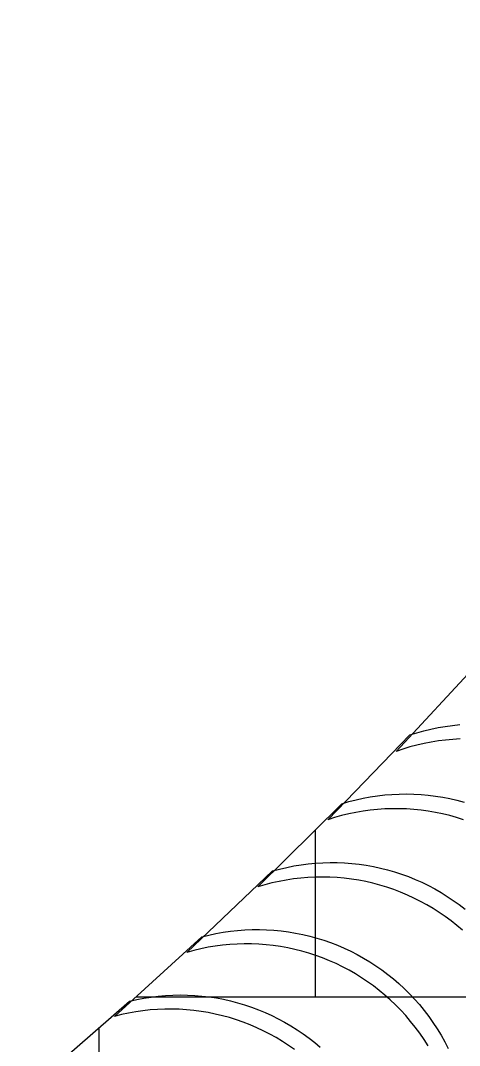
# Model space of a CAD drawing. Header units: metres. Extents: x -22.9 to 22.9, y -22.9 to 22.9.
# Drawn here: x 12.47 to 14.327, y -14.989 to -10.652 of the extents above; entities that cross this region are included whole.
import ezdxf

# ---------------------------------------------------------------- set-up
doc = ezdxf.new("R2010")
doc.units = ezdxf.units.M
for name, color, linetype in [('OBSERVED_CIRCULAR_SCAN', 3, 'Continuous'), ('SCAN_FOOTPRINTS', 5, 'Continuous'), ('TANK_BOUNDARY', 7, 'Continuous')]:
    doc.layers.add(name, color=color, linetype=linetype)

msp = doc.modelspace()

# ---------------------------------------------------------------- linework, layer by layer
at = {"layer": 'OBSERVED_CIRCULAR_SCAN'}
for p, q in [((13.716, -14.0784), (13.716, -14.7828)), ((12.9581, -14.7828), (15.433, -14.7828)), ((12.8016, -14.9148), (12.8016, -16.3068))]:
    msp.add_line(p, q, dxfattribs=at)
at = {"layer": 'SCAN_FOOTPRINTS'}
for points in [[(14.3294, -13.6919), (14.2986, -13.6935), (14.2679, -13.6963), (14.2374, -13.7001), (14.207, -13.7049), (14.1768, -13.7108), (14.1467, -13.7177), (14.117, -13.7256), (14.0875, -13.7346), (14.0584, -13.7445), (14.3988, -13.3783)], [(14.3442, -14.034), (14.3149, -14.0246), (14.2853, -14.0163), (14.2553, -14.009), (14.2252, -14.0027), (14.1948, -13.9975), (14.1643, -13.9933), (14.1337, -13.9901), (14.103, -13.988), (14.0722, -13.987), (14.0414, -13.987), (14.0106, -13.988), (13.9799, -13.9902), (13.9493, -13.9933), (13.9188, -13.9975), (13.8884, -14.0028), (13.8583, -14.009), (13.8284, -14.0163), (13.7987, -14.0247), (13.7694, -14.034), (14.1174, -13.675), (14.1174, -13.675), (14.1467, -13.6656), (14.1764, -13.6573), (14.2063, -13.65), (14.2364, -13.6437), (14.2668, -13.6385), (14.2973, -13.6343), (14.3279, -13.6311)], [(14.339, -14.5007), (14.3156, -14.4808), (14.2915, -14.4616), (14.2667, -14.4433), (14.2413, -14.4259), (14.2154, -14.4093), (14.1889, -14.3936), (14.1619, -14.3789), (14.1343, -14.3651), (14.1064, -14.3522), (14.078, -14.3403), (14.0492, -14.3293), (14.02, -14.3194), (13.9906, -14.3105), (13.9608, -14.3025), (13.9308, -14.2956), (13.9006, -14.2898), (13.8702, -14.2849), (13.8396, -14.2812), (13.8089, -14.2784), (13.7782, -14.2767), (13.7474, -14.2761), (13.7166, -14.2765), (13.6859, -14.278), (13.6552, -14.2805), (13.6246, -14.284), (13.5941, -14.2887), (13.5639, -14.2943), (13.5338, -14.301), (13.504, -14.3087), (13.4745, -14.3174), (13.8298, -13.9657), (13.8298, -13.9657), (13.8594, -13.957), (13.8892, -13.9493), (13.9193, -13.9426), (13.9495, -13.937), (13.98, -13.9323), (14.0106, -13.9288), (14.0412, -13.9263), (14.072, -13.9248), (14.1028, -13.9244), (14.1336, -13.925), (14.1643, -13.9267), (14.195, -13.9294), (14.2256, -13.9332), (14.256, -13.9381), (14.2862, -13.9439), (14.3162, -13.9508), (14.346, -13.9588)], [(14.1939, -14.9902), (14.1769, -14.9634), (14.1589, -14.9372), (14.14, -14.9116), (14.1203, -14.8867), (14.0996, -14.8625), (14.0782, -14.8391), (14.0566, -14.8171), (14.0343, -14.7959), (14.0112, -14.7755), (13.9875, -14.7558), (13.9632, -14.737), (13.9381, -14.719), (13.9125, -14.7019), (13.8864, -14.6857), (13.8597, -14.6704), (13.8324, -14.656), (13.8047, -14.6425), (13.7766, -14.63), (13.748, -14.6185), (13.7191, -14.608), (13.6898, -14.5984), (13.6602, -14.5899), (13.6304, -14.5824), (13.6003, -14.5759), (13.57, -14.5704), (13.5395, -14.566), (13.5089, -14.5626), (13.4782, -14.5603), (13.4474, -14.559), (13.4166, -14.5588), (13.3859, -14.5596), (13.3551, -14.5615), (13.3245, -14.5644), (13.2939, -14.5684), (13.2636, -14.5734), (13.2334, -14.5795), (13.2034, -14.5865), (13.1737, -14.5946), (13.5363, -14.2504), (13.5363, -14.2504), (13.566, -14.2423), (13.596, -14.2352), (13.6262, -14.2292), (13.6566, -14.2241), (13.6871, -14.2202), (13.7177, -14.2172), (13.7485, -14.2153), (13.7793, -14.2145), (13.8101, -14.2147), (13.8408, -14.216), (13.8715, -14.2184), (13.9021, -14.2217), (13.9326, -14.2262), (13.9629, -14.2316), (13.993, -14.2381), (14.0229, -14.2456), (14.0525, -14.2542), (14.0817, -14.2637), (14.1107, -14.2743), (14.1392, -14.2858), (14.1674, -14.2983), (14.1951, -14.3118), (14.2223, -14.3262), (14.249, -14.3415), (14.2752, -14.3577), (14.3008, -14.3748), (14.3258, -14.3928), (14.3502, -14.4116)], [(13.6289, -15.0058), (13.6037, -14.9882), (13.5778, -14.9714), (13.5515, -14.9555), (13.5245, -14.9406), (13.4971, -14.9266), (13.4692, -14.9135), (13.4409, -14.9014), (13.4122, -14.8902), (13.3832, -14.8801), (13.3538, -14.8709), (13.3241, -14.8628), (13.2941, -14.8556), (13.2639, -14.8496), (13.2336, -14.8445), (13.203, -14.8405), (13.1724, -14.8375), (13.1416, -14.8356), (13.1109, -14.8347), (13.0801, -14.8349), (13.0493, -14.8362), (13.0186, -14.8384), (12.988, -14.8418), (12.9575, -14.8462), (12.9272, -14.8516), (12.8971, -14.8581), (12.8672, -14.8656), (13.2369, -14.5289), (13.2369, -14.5289), (13.2668, -14.5214), (13.2969, -14.515), (13.3272, -14.5096), (13.3577, -14.5052), (13.3883, -14.5018), (13.419, -14.4995), (13.4498, -14.4983), (13.4806, -14.4981), (13.5113, -14.499), (13.5421, -14.5009), (13.5727, -14.5039), (13.6033, -14.5079), (13.6336, -14.5129), (13.6638, -14.519), (13.6938, -14.5261), (13.7235, -14.5343), (13.7529, -14.5434), (13.7819, -14.5536), (13.8107, -14.5647), (13.839, -14.5769), (13.8668, -14.5899), (13.8942, -14.604), (13.9212, -14.6189), (13.9476, -14.6348), (13.9734, -14.6516), (13.9986, -14.6692), (14.0233, -14.6877), (14.0472, -14.707), (14.0705, -14.7271), (14.0931, -14.748), (14.115, -14.7697), (14.1361, -14.7921), (14.1571, -14.816), (14.1772, -14.8406), (14.1965, -14.8659), (14.2148, -14.8919), (14.2322, -14.9185), (14.2487, -14.9457), (14.2642, -14.9734), (14.2787, -15.0017)], [(12.5552, -15.13), (12.9318, -14.8012), (12.9318, -14.8012), (12.9618, -14.7943), (12.9921, -14.7885), (13.0225, -14.7837), (13.053, -14.7799), (13.0837, -14.7772), (13.1145, -14.7756), (13.1452, -14.775), (13.176, -14.7754), (13.2068, -14.7769), (13.2375, -14.7795), (13.2681, -14.7831), (13.2985, -14.7877), (13.3288, -14.7934), (13.3588, -14.8001), (13.3886, -14.8079), (13.4181, -14.8166), (13.4473, -14.8264), (13.4762, -14.8372), (13.5047, -14.8489), (13.5327, -14.8616), (13.5603, -14.8753), (13.5874, -14.8899), (13.614, -14.9054), (13.6401, -14.9218), (13.6656, -14.9391), (13.6904, -14.9572), (13.7147, -14.9762), (13.7382, -14.9961)]]:
    msp.add_lwpolyline(points, dxfattribs=at)
at = {"layer": 'TANK_BOUNDARY'}
msp.add_circle((0, 0), 22.86, dxfattribs=at)

doc.saveas('drawing.dxf')
